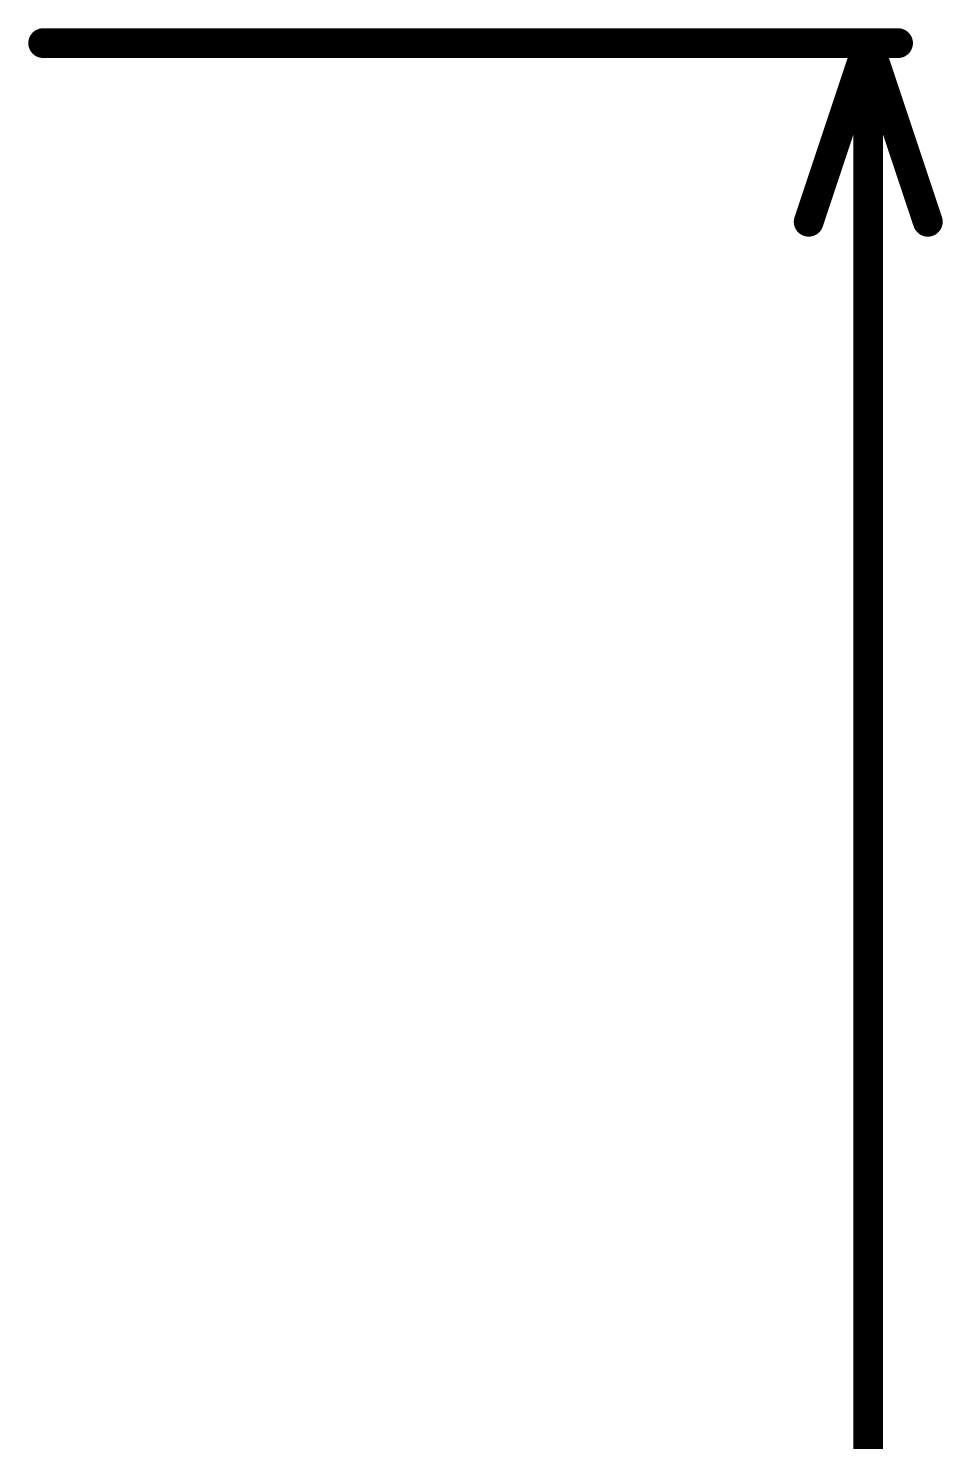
# Model space of a CAD drawing. Header units: inches. Extents: x -1.9 to 9.4, y 0 to 6.7.
# Drawn here: x 1.3013 to 1.6083, y 2.9161 to 3.3908 of the extents above; entities that cross this region are included whole.
import ezdxf

# ---------------------------------------------------------------- set-up
doc = ezdxf.new("R2010")
doc.units = ezdxf.units.IN
doc.header["$MEASUREMENT"] = 0
doc.layers.add('Dimensions', color=6, linetype='Continuous')

msp = doc.modelspace()

# ---------------------------------------------------------------- linework, layer by layer
at = {"layer": 'Dimensions', "const_width": 0.01}
for points in [[(1.30634, 3.38583), (1.59334, 3.38583)], [(1.56334, 3.32583), (1.58334, 3.38583)], [(1.58334, 3.38583), (1.60334, 3.32583)], [(1.58334, 2.3677), (1.58334, 3.38583)]]:
    msp.add_lwpolyline(points, dxfattribs=at)
at = {"layer": 'Dimensions', "const_width": 0.005}
for points in [[(1.30384, 3.38583, 1), (1.30884, 3.38583, 1)], [(1.58084, 3.38583, 1), (1.58584, 3.38583, 1)], [(1.58084, 3.38583, 1), (1.58584, 3.38583, 1)], [(1.58084, 3.38583, 1), (1.58584, 3.38583, 1)], [(1.59084, 3.38583, 1), (1.59584, 3.38583, 1)], [(1.56084, 3.32583, 1), (1.56584, 3.32583, 1)], [(1.60084, 3.32583, 1), (1.60584, 3.32583, 1)]]:
    msp.add_lwpolyline(points, format="xyb", close=True, dxfattribs=at)

doc.saveas('drawing.dxf')
